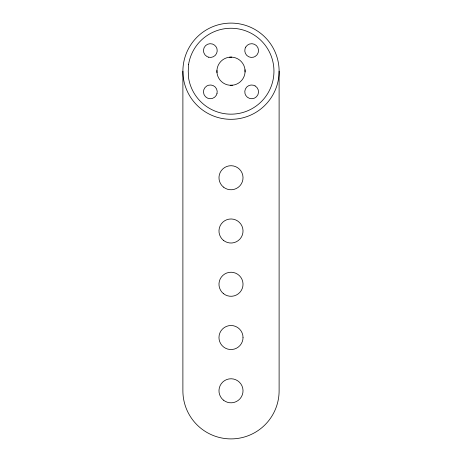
<?xml version="1.0" encoding="UTF-8"?>
<svg xmlns="http://www.w3.org/2000/svg" width="462" height="462" viewBox="0 0 462 462"><rect width="100%" height="100%" fill="white"/><g stroke="black" fill="none" stroke-linecap="round" stroke-linejoin="round"><path stroke-width="0.69" d="M229.55 57.196L231.757 57.138M230.243 85.279L232.45 85.222M245.016 69.756L245.068 71.968A14.091 14.091 0 0 1 223.308 83.016A14.091 14.091 0 0 1 224.624 58.645A14.091 14.091 0 0 1 245.068 71.968M216.932 70.449L216.984 72.661M279.112 71.212A48.112 48.112 0 0 1 206.947 112.872A48.112 48.112 0 0 1 206.947 29.545A48.112 48.112 0 0 1 279.112 71.212L279.112 390.788A48.112 48.112 0 0 1 231 438.9A48.112 48.112 0 0 1 182.888 390.788L182.888 71.212M188.577 64.489L188.248 71.212L188.577 77.928A42.954 42.954 0 0 0 254.395 107.236A42.954 42.954 0 0 0 254.395 35.187A42.954 42.954 0 0 0 188.577 64.489M243.029 337.526L242.879 339.408A12.029 12.029 0 0 1 219.121 339.408L218.971 337.526A12.029 12.029 0 0 1 231 325.502A12.029 12.029 0 0 1 243.029 337.526M216.984 93.642L216.297 95.299A6.872 6.872 0 0 1 205.486 96.725A6.872 6.872 0 0 1 206.912 85.909L208.57 85.222A6.872 6.872 0 0 1 216.984 93.642M245.703 47.118L245.016 48.776A6.872 6.872 0 0 0 253.43 57.196L255.088 56.508A6.872 6.872 0 0 0 256.514 45.698A6.872 6.872 0 0 0 245.703 47.118M208.57 57.196L206.912 56.508A6.872 6.872 0 0 1 205.486 45.698A6.872 6.872 0 0 1 216.297 47.118L216.984 48.776A6.872 6.872 0 0 1 208.57 57.196M255.088 85.909L253.43 85.222A6.872 6.872 0 0 0 245.016 93.642L245.703 95.299A6.872 6.872 0 0 0 256.514 96.725A6.872 6.872 0 0 0 255.088 85.909M223.429 240.35A12.029 12.029 0 0 0 242.879 232.883A12.029 12.029 0 0 0 226.692 219.773A12.029 12.029 0 0 0 223.429 240.35M223.429 187.081A12.029 12.029 0 0 0 242.879 179.62A12.029 12.029 0 0 0 226.692 166.511A12.029 12.029 0 0 0 223.429 187.081M223.429 400.138A12.029 12.029 0 0 0 242.879 392.671A12.029 12.029 0 0 0 226.692 379.562A12.029 12.029 0 0 0 223.429 400.138M223.429 293.613A12.029 12.029 0 0 0 242.879 286.145A12.029 12.029 0 0 0 226.692 273.036A12.029 12.029 0 0 0 223.429 293.613"/></g></svg>
